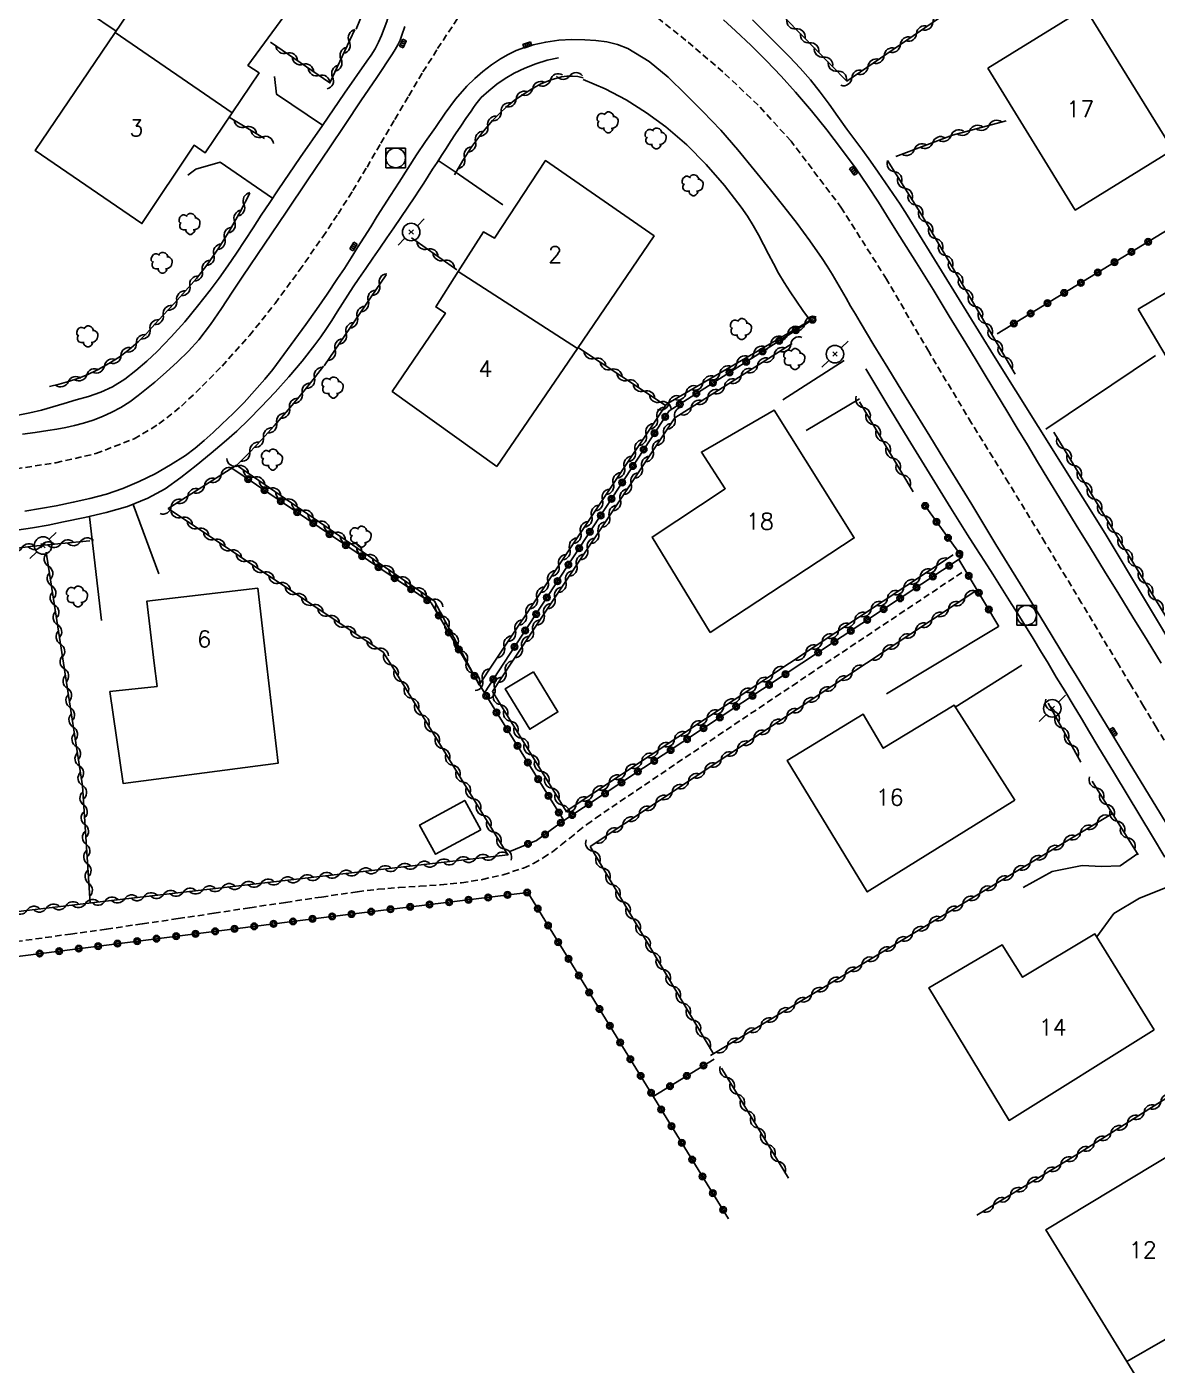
# Model space of a CAD drawing. Header units: millimetres. Extents: x 157000 to 158000, y 155000 to 156000.
# Drawn here: x 157179.1 to 157265.4, y 155117.4 to 155219.6 of the extents above; entities that cross this region are included whole.
import ezdxf
from ezdxf.enums import TextEntityAlignment as Align

# ---------------------------------------------------------------- set-up
doc = ezdxf.new("R2010")
doc.units = ezdxf.units.MM
doc.linetypes.add('DASHED', pattern=[0.75, 0.5, -0.25])
doc.layers.get('0').update_dxf_attribs({"linetype": 'CONTINUOUS'})
for name, color, linetype in [('W0001', 6, 'DASHED'), ('W0014', 7, 'CONTINUOUS'), ('W0017', 7, 'CONTINUOUS'), ('W0070', 7, 'DASHED'), ('W0101', 7, 'CONTINUOUS'), ('W0104', 1, 'CONTINUOUS'), ('W0300', 7, 'CONTINUOUS'), ('W0310', 3, 'CONTINUOUS'), ('W0323', 7, 'CONTINUOUS'), ('W0401', 7, 'CONTINUOUS'), ('W0420', 7, 'CONTINUOUS'), ('W0473', 7, 'CONTINUOUS'), ('W0991', 7, 'CONTINUOUS'), ('W1102', 7, 'CONTINUOUS')]:
    doc.layers.add(name, color=color, linetype=linetype)
doc.styles.get("Standard").update_dxf_attribs({"font": 'romans.shx', "width": 0.85})

# ---------------------------------------------------------------- blocks, each defined once
blk = doc.blocks.new('T473')
for p, q in [((-0.166667, 0.166667), (0.166667, -0.166667)), ((-0.166667, -0.166667), (0.166667, 0.166667)), ((0.500001, 0.500001), (1.000002, 1.000002)), ((-1.000002, -1.000002), (-0.500001, -0.500001))]:
    blk.add_line(p, q)
blk.add_ellipse((0, 0), major_axis=(0.471405, 0.471405), ratio=1, start_param=5.4977871438, end_param=11.780972451)
blk = doc.blocks.new('T401')
for p, q in [((-0.3, 0.3), (0, 0.3)), ((-0.3, -0.25), (-0.3, 0.3)), ((-0.3, 0.15), (0, 0.15)), ((-0.3, 0), (0, 0)), ((0, 0.3), (0, -0.25)), ((-0.3, -0.15), (0, -0.15)), ((-0.3, -0.25), (-0.3, -0.3)), ((-0.3, -0.3), (0, -0.3)), ((0, -0.3), (0, -0.25))]:
    blk.add_line(p, q)
blk = doc.blocks.new('T300')
for p, q in [((-0.8, 0.51), (-0.86, 0.34)), ((-0.86, 0.34), (-0.86, 0.17)), ((-0.86, 0.17), (-0.74, 0.06)), ((-0.69, 0.63), (-0.8, 0.51)), ((-0.8, -0.06), (-0.74, 0.06)), ((-0.74, 0.06), (-0.69, 0.11)), ((-0.57, 0.69), (-0.69, 0.63)), ((-0.46, 0.69), (-0.57, 0.69)), ((-0.29, 0.63), (-0.46, 0.69)), ((-0.29, 0.63), (-0.17, 0.74)), ((-0.23, 0.57), (-0.29, 0.63)), ((-0.17, 0.74), (-0.06, 0.8)), ((-0.06, 0.8), (0.06, 0.8)), ((0.06, 0.8), (0.23, 0.74)), ((0.23, 0.74), (0.34, 0.63)), ((0.34, 0.63), (0.4, 0.51)), ((0.46, 0.46), (0.34, 0.46)), ((0.4, 0.51), (0.4, 0.46)), ((0.57, 0.4), (0.46, 0.46)), ((0.57, 0.4), (0.69, 0.29)), ((0.69, 0.29), (0.74, 0.17)), ((0.74, 0.06), (0.69, -0.17)), ((0.74, 0.17), (0.74, 0.06)), ((-0.8, -0.17), (-0.8, -0.06)), ((-0.8, -0.23), (-0.8, -0.17)), ((-0.74, -0.34), (-0.8, -0.23)), ((-0.69, -0.4), (-0.74, -0.34)), ((-0.51, -0.46), (-0.69, -0.4)), ((-0.4, -0.46), (-0.51, -0.46)), ((-0.4, -0.46), (-0.34, -0.46)), ((-0.34, -0.46), (-0.34, -0.4)), ((-0.34, -0.51), (-0.34, -0.46)), ((-0.29, -0.63), (-0.34, -0.51)), ((-0.17, -0.74), (-0.29, -0.63)), ((-0.06, -0.8), (-0.17, -0.74)), ((0.06, -0.8), (-0.06, -0.8)), ((0.17, -0.74), (0.06, -0.8)), ((0.23, -0.69), (0.17, -0.74)), ((0.29, -0.46), (0.23, -0.46)), ((0.29, -0.63), (0.23, -0.69)), ((0.46, -0.4), (0.29, -0.46)), ((0.34, -0.51), (0.29, -0.63)), ((0.34, -0.51), (0.34, -0.46)), ((0.57, -0.34), (0.46, -0.4)), ((0.63, -0.29), (0.57, -0.34)), ((0.69, -0.17), (0.63, -0.29))]:
    blk.add_line(p, q)
blk = doc.blocks.new('T420')
for p, q in [((0.75, 0.75), (-0.75, 0.75)), ((-0.75, 0.75), (-0.75, -0.75)), ((0.75, 0.75), (0.75, -0.75)), ((0.75, -0.75), (-0.75, -0.75))]:
    blk.add_line(p, q)
blk.add_ellipse((0, 0), major_axis=(-0.53, 0.53), ratio=1, start_param=3.926991, end_param=10.210176)
blk = doc.blocks.new('t310o')
at = {"color": 0, "linetype": 'Continuous'}
for centre, start, end in [((-0.5, 0.38), 216.8699, 323.1304), ((0.5, -0.37), 36.8699, 143.1303)]:
    blk.add_arc(centre, 0.625, start, end, dxfattribs=at)
blk = doc.blocks.new('t323o')
at = {"color": 0, "linetype": 'Continuous'}
for radius in [0.25, 0.15]:
    blk.add_circle((0, 0), radius, dxfattribs=at)

msp = doc.modelspace()

# ---------------------------------------------------------------- linework, layer by layer
at = {"layer": 'W0001'}
for points in [[(157262.34, 155171), (157259.58, 155175.6), (157256.8, 155180.19), (157254.01, 155184.77), (157251.18, 155189.33), (157247.91, 155194.79), (157244.69, 155200.32), (157241.26, 155205.75), (157237.4, 155210.86), (157234.89, 155213.6), (157232.2, 155216.15), (157229.38, 155218.55), (157226.49, 155220.85), (157224.13, 155222.56), (157221.68, 155224.14), (157219.2, 155225.65), (157216.73, 155227.18)], [(157178.21, 155185.84), (157181.28, 155186.31), (157184.34, 155187.01), (157187.26, 155188.14), (157189.15, 155189.27), (157190.87, 155190.64), (157192.45, 155192.15), (157193.96, 155193.69), (157196.06, 155196.02), (157198.01, 155198.47), (157199.86, 155200.99), (157201.65, 155203.55), (157202.82, 155205.3), (157203.94, 155207.08), (157205.03, 155208.88), (157206.09, 155210.7), (157207.15, 155212.52), (157208.21, 155214.33), (157209.3, 155216.14), (157210.42, 155217.92), (157211.95, 155220.25)], [(157295.81, 155115.98), (157294.27, 155118.33), (157292.74, 155120.68), (157291.21, 155123.03), (157289.7, 155125.4), (157288.21, 155127.77), (157287.48, 155128.96), (157286.76, 155130.15), (157286.05, 155131.34), (157285.34, 155132.54), (157284.63, 155133.73), (157283.92, 155134.93), (157283.22, 155136.13), (157282.5, 155137.32), (157278.45, 155144.12), (157274.39, 155150.91), (157270.33, 155157.71), (157266.26, 155164.49), (157265.28, 155166.12), (157264.3, 155167.74), (157263.32, 155169.37), (157262.34, 155171)]]:
    msp.add_lwpolyline(points, dxfattribs=at)
at = {"layer": 'W0014'}
for points in [[(157205.93, 155227.42), (157206.26, 155226.44), (157206.54, 155225.43), (157206.74, 155224.41), (157206.88, 155223.38), (157206.92, 155222.82), (157206.92, 155222.25), (157206.88, 155221.68), (157206.8, 155221.12), (157206.69, 155220.55), (157206.54, 155220), (157206.35, 155219.45), (157206.14, 155218.92), (157205.9, 155218.41), (157205.64, 155217.91), (157205.34, 155217.43), (157205.02, 155216.97)], [(157265.66, 155171), (157264.58, 155172.76), (157263.5, 155174.52), (157262.42, 155176.28), (157261.33, 155178.03), (157260.25, 155179.79), (157259.17, 155181.55), (157258.09, 155183.31), (157257.01, 155185.07), (157256.22, 155186.37), (157255.44, 155187.67), (157254.65, 155188.96), (157253.87, 155190.26), (157253.09, 155191.56), (157252.3, 155192.86), (157251.52, 155194.15), (157250.73, 155195.45), (157249.48, 155197.49), (157248.24, 155199.53), (157246.98, 155201.57), (157245.71, 155203.59), (157244.89, 155204.89), (157244.07, 155206.19), (157243.23, 155207.48), (157242.36, 155208.75), (157241.26, 155210.25), (157240.12, 155211.72), (157238.95, 155213.17), (157237.74, 155214.59), (157236.65, 155215.81), (157235.52, 155216.99), (157234.36, 155218.15), (157233.17, 155219.27), (157232.24, 155220.11)], [(157234.45, 155220.12), (157235.6, 155218.98), (157236.44, 155218.14), (157237.28, 155217.29), (157238.09, 155216.42), (157238.88, 155215.53), (157239.61, 155214.61), (157240.3, 155213.68), (157240.98, 155212.73), (157241.67, 155211.78), (157242.27, 155210.96), (157242.87, 155210.15), (157243.47, 155209.32), (157244.06, 155208.49), (157244.62, 155207.68), (157245.18, 155206.86), (157245.72, 155206.04), (157246.26, 155205.2)], [(157207.91, 155219.62), (157207.7, 155218.95), (157207.56, 155218.57), (157207.39, 155218.21), (157207.19, 155217.86), (157206.97, 155217.52)], [(157178.92, 155182.61), (157181.31, 155183.03), (157182.6, 155183.29), (157183.87, 155183.58), (157185.14, 155183.92), (157186.38, 155184.34), (157187.63, 155184.87), (157188.85, 155185.47), (157190.03, 155186.14), (157191.17, 155186.87), (157191.91, 155187.41), (157192.61, 155188), (157193.28, 155188.62), (157193.95, 155189.25), (157194.8, 155190.08), (157195.64, 155190.92), (157196.45, 155191.79), (157197.24, 155192.69), (157197.84, 155193.42), (157198.41, 155194.18), (157198.96, 155194.95), (157199.52, 155195.71), (157200.35, 155196.86), (157201.17, 155198.02), (157201.98, 155199.19), (157202.78, 155200.37), (157203.3, 155201.15), (157203.81, 155201.94), (157204.31, 155202.73), (157204.81, 155203.53), (157205.31, 155204.32), (157205.81, 155205.12), (157206.31, 155205.91), (157206.82, 155206.7), (157207.48, 155207.74), (157208.14, 155208.78), (157208.81, 155209.81), (157209.5, 155210.82), (157210.25, 155211.91), (157211, 155213), (157211.79, 155214.06), (157212.66, 155215.05), (157213.25, 155215.64), (157213.87, 155216.18), (157214.52, 155216.69), (157215.21, 155217.15), (157215.8, 155217.48), (157216.42, 155217.77), (157217.06, 155218.02), (157217.71, 155218.21), (157218.68, 155218.42), (157219.67, 155218.56), (157220.66, 155218.62), (157221.66, 155218.6), (157222.5, 155218.54), (157223.33, 155218.43), (157224.16, 155218.23), (157224.95, 155217.92), (157226.58, 155216.95), (157228.03, 155215.74), (157229.37, 155214.43), (157230.67, 155213.11), (157232.04, 155211.69), (157233.34, 155210.2), (157234.59, 155208.68), (157235.83, 155207.14), (157236.85, 155205.86), (157237.86, 155204.57), (157238.84, 155203.25), (157239.77, 155201.91), (157240.16, 155201.31), (157240.53, 155200.71), (157240.9, 155200.1), (157241.25, 155199.49), (157241.6, 155198.87), (157241.95, 155198.26), (157242.31, 155197.64), (157242.67, 155197.04), (157243.72, 155195.29), (157244.79, 155193.55), (157245.85, 155191.81), (157246.92, 155190.07), (157247.99, 155188.33), (157249.06, 155186.59), (157250.12, 155184.85), (157251.19, 155183.11), (157253.04, 155180.08), (157254.89, 155177.06), (157256.74, 155174.03), (157258.59, 155171)], [(157219.65, 155217.23), (157218.77, 155217.03), (157217.91, 155216.77), (157217.07, 155216.44), (157216.26, 155216.05), (157215.58, 155215.65), (157214.94, 155215.21), (157214.33, 155214.71), (157213.75, 155214.18), (157213.53, 155213.94), (157213.34, 155213.68), (157213.16, 155213.42), (157212.97, 155213.16), (157212.57, 155212.58), (157212.18, 155211.99), (157211.79, 155211.41), (157211.4, 155210.82), (157211.06, 155210.29), (157210.72, 155209.76), (157210.38, 155209.23), (157210.04, 155208.71), (157209.7, 155208.18), (157209.36, 155207.65), (157209.02, 155207.12), (157208.67, 155206.6), (157208.15, 155205.81), (157207.62, 155205.03), (157207.08, 155204.25), (157206.54, 155203.48), (157206.01, 155202.7), (157205.47, 155201.93), (157204.93, 155201.15), (157204.4, 155200.37), (157203.98, 155199.73), (157203.57, 155199.1), (157203.17, 155198.46), (157202.76, 155197.82), (157202.35, 155197.18), (157201.93, 155196.55), (157201.5, 155195.92), (157201.05, 155195.31), (157200.07, 155194.07), (157199.06, 155192.86), (157198.01, 155191.69), (157196.93, 155190.54), (157196.02, 155189.62), (157195.09, 155188.73), (157194.13, 155187.87), (157193.14, 155187.04), (157191.99, 155186.11), (157190.83, 155185.18), (157189.61, 155184.33), (157188.3, 155183.6), (157186.74, 155182.97), (157185.12, 155182.51), (157183.49, 155182.14), (157181.86, 155181.79), (157180.68, 155181.55), (157179.5, 155181.35), (157178.3, 155181.17)], [(157206.97, 155217.52), (157205.77, 155215.73), (157204.57, 155213.93), (157203.37, 155212.14), (157202.17, 155210.35), (157200.52, 155207.9), (157198.86, 155205.45), (157197.21, 155203), (157195.54, 155200.56), (157194.73, 155199.32), (157193.93, 155198.08), (157193.09, 155196.85), (157192.18, 155195.68), (157191.39, 155194.82), (157190.56, 155194), (157189.7, 155193.22), (157188.82, 155192.46), (157188.2, 155191.94), (157187.57, 155191.43), (157186.92, 155190.95), (157186.23, 155190.52), (157185.55, 155190.16), (157184.84, 155189.84), (157184.12, 155189.57), (157183.39, 155189.32), (157182.71, 155189.14), (157182.03, 155189), (157181.34, 155188.88), (157180.66, 155188.77), (157179.69, 155188.62), (157178.72, 155188.49)], [(157205.02, 155216.97), (157203.32, 155214.51), (157201.62, 155212.06), (157199.93, 155209.6), (157198.25, 155207.13), (157197.6, 155206.18), (157196.96, 155205.21), (157196.33, 155204.24), (157195.7, 155203.27), (157195.06, 155202.31), (157194.41, 155201.35), (157193.74, 155200.41), (157193.05, 155199.48), (157192.1, 155198.26), (157191.12, 155197.07), (157190.09, 155195.91), (157189.01, 155194.81), (157188.21, 155194.07), (157187.39, 155193.35), (157186.53, 155192.69), (157185.6, 155192.11), (157184.71, 155191.69), (157183.78, 155191.37), (157182.84, 155191.1), (157181.91, 155190.83), (157181.05, 155190.57), (157180.18, 155190.33), (157179.3, 155190.12), (157178.41, 155189.95)], [(157246.26, 155205.2), (157252.86, 155194.53), (157261.37, 155180.9), (157267.3, 155171)], [(157257.02, 155171), (157256.44, 155171.94), (157255.87, 155172.89), (157255.29, 155173.83), (157254.7, 155174.77), (157254.07, 155175.78), (157253.44, 155176.79), (157252.8, 155177.8), (157252.16, 155178.8), (157251.51, 155179.81), (157250.87, 155180.81), (157250.24, 155181.82), (157249.6, 155182.83), (157247.96, 155185.48), (157246.33, 155188.14), (157244.71, 155190.8), (157243.1, 155193.47)], [(157265.94, 155156.19), (157264.98, 155157.79), (157264.02, 155159.39), (157263.06, 155160.98), (157262.1, 155162.58), (157261.46, 155163.63), (157260.83, 155164.68), (157260.19, 155165.74), (157259.56, 155166.79), (157258.93, 155167.84), (157258.29, 155168.9), (157257.65, 155169.95), (157257.02, 155171)], [(157258.59, 155171), (157259.16, 155170.08), (157259.72, 155169.16), (157260.28, 155168.24), (157260.84, 155167.32), (157262.03, 155165.37), (157263.22, 155163.42), (157264.4, 155161.47), (157265.59, 155159.52), (157266.78, 155157.57), (157267.96, 155155.62), (157269.15, 155153.67), (157270.35, 155151.72), (157271.85, 155149.27), (157273.36, 155146.83), (157274.88, 155144.39), (157276.39, 155141.94), (157277.9, 155139.5), (157279.42, 155137.06), (157280.93, 155134.61), (157282.43, 155132.16), (157285.48, 155127.17), (157288.51, 155122.18), (157291.54, 155117.18)]]:
    msp.add_lwpolyline(points, dxfattribs=at)
at = {"layer": 'W0017'}
for points in [[(157201.64, 155212.07), (157198.13, 155214.44), (157197.96, 155215.79)], [(157197.81, 155206.5), (157193.81, 155209.25), (157191.96, 155208.73), (157191.34, 155208.27)], [(157215.39, 155206), (157211.76, 155208.52), (157210.47, 155209.37)], [(157241.45, 155194.12), (157236.76, 155191.11)], [(157256.85, 155188.86), (157265.21, 155194.5)], [(157238.55, 155188.76), (157242.62, 155191.2)], [(157189.14, 155177.83), (157187.17, 155183.13)], [(157183.85, 155182.18), (157184.76, 155174.27)], [(157253.23, 155173.8), (157248.57, 155171)], [(157248.57, 155171), (157244.68, 155168.67)], [(157249.94, 155167.66), (157255.02, 155170.86)], [(157263.86, 155156.47), (157262.53, 155155.54), (157261.12, 155155.5), (157259.63, 155155.56), (157257.32, 155155.1), (157255.12, 155153.88)], [(157260.74, 155150.11), (157262.04, 155151.89), (157264, 155153.08), (157266.11, 155153.91)]]:
    msp.add_lwpolyline(points, dxfattribs=at)
at = {"layer": 'W0070'}
for points in [[(157240.05, 155171), (157250.45, 155177.94)], [(157175.27, 155149.34), (157182.4, 155150.33), (157185.14, 155150.71), (157187.88, 155151.11), (157190.62, 155151.51), (157193.35, 155151.92), (157196.09, 155152.34), (157198.83, 155152.75), (157201.56, 155153.16), (157204.3, 155153.56), (157205.88, 155153.75), (157207.47, 155153.88), (157209.06, 155153.98), (157210.64, 155154.09), (157212.25, 155154.25), (157213.85, 155154.5), (157215.43, 155154.86), (157216.97, 155155.37), (157217.74, 155155.72), (157218.48, 155156.15), (157219.18, 155156.62), (157219.85, 155157.13), (157220.5, 155157.65), (157221.14, 155158.18), (157221.8, 155158.69), (157222.48, 155159.18), (157225.59, 155161.29), (157228.7, 155163.39), (157231.82, 155165.49), (157234.95, 155167.58), (157236.22, 155168.44), (157237.5, 155169.29), (157238.77, 155170.15), (157240.05, 155171)]]:
    msp.add_lwpolyline(points, dxfattribs=at)
at = {"layer": 'W0101'}
for points in [[(157185.81, 155219.15), (157191.56, 155227.66), (157199.94, 155222.14)], [(157199.94, 155222.14), (157195.94, 155216.64), (157196.79, 155216.07), (157194.73, 155213.02)], [(157194.73, 155213.02), (157192.68, 155209.97), (157191.83, 155210.54), (157187.85, 155204.57), (157179.71, 155210.14), (157185.81, 155219.15)], [(157221.09, 155195.03), (157226.94, 155203.62), (157218.65, 155209.37), (157214.76, 155203.45), (157213.91, 155203.93), (157212, 155200.92)], [(157212, 155200.92), (157210.28, 155198.21), (157211.02, 155197.73), (157206.95, 155191.76), (157214.95, 155186.03)], [(157214.95, 155186.03), (157221.09, 155195.03)], [(157188.79, 155171), (157188.22, 155175.74), (157196.69, 155176.74)], [(157196.69, 155176.74), (157197.36, 155171)], [(157197.36, 155171), (157198.25, 155163.38), (157186.41, 155161.83), (157185.41, 155168.84), (157189.01, 155169.23), (157188.79, 155171)], [(157268.45, 155134.75), (157256.84, 155127.75), (157263.04, 155117.7)], [(157263.04, 155117.7), (157269.5, 155107.21), (157281.14, 155114.12), (157276.44, 155121.41), (157270.71, 155117.86), (157268.88, 155121.07)]]:
    msp.add_lwpolyline(points, dxfattribs=at)
for points in [[(157252.41, 155216.43), (157259.1, 155205.6), (157266.54, 155210.19), (157259.85, 155221.02)], [(157263.89, 155198.04), (157271.13, 155185.83), (157280.62, 155191.45), (157273.38, 155203.67)], [(157231.23, 155173.35), (157242.23, 155180.57), (157236.12, 155190.32), (157230.56, 155187.12), (157232.38, 155184.32), (157226.79, 155180.64)], [(157254.48, 155160.56), (157243.21, 155153.55), (157237.1, 155163.57), (157242.91, 155167.11), (157244.44, 155164.51), (157249.84, 155167.81)], [(157265.11, 155143.03), (157254.04, 155136.11), (157247.93, 155146.23), (157253.51, 155149.51), (157255.07, 155147.03), (157260.6, 155150.34)]]:
    msp.add_lwpolyline(points, close=True, dxfattribs=at)
at = {"layer": 'W0104'}
msp.add_lwpolyline([(157189.29, 155224.31), (157187.2, 155225.72), (157183.78, 155220.68), (157185.88, 155219.26)], dxfattribs=at)
for points in [[(157217.73, 155170.36), (157219.6, 155167.29), (157217.45, 155165.97), (157215.57, 155169.05)], [(157213.71, 155158.3), (157210.26, 155156.42), (157209.04, 155158.65), (157212.49, 155160.53)]]:
    msp.add_lwpolyline(points, close=True, dxfattribs=at)
at = {"layer": 'W0300'}
msp.add_lwpolyline([(157221.52, 155215.57), (157223.2, 155214.84), (157224.82, 155214), (157226.37, 155213.03), (157227.85, 155211.95), (157229.45, 155210.57), (157230.93, 155209.07), (157232.31, 155207.48), (157233.6, 155205.82), (157234.07, 155205.14), (157234.5, 155204.43), (157234.91, 155203.71), (157235.29, 155202.97), (157235.67, 155202.24), (157236.05, 155201.51), (157236.45, 155200.78), (157236.88, 155200.07), (157237.34, 155199.35), (157237.82, 155198.64), (157238.31, 155197.94), (157238.82, 155197.25)], dxfattribs=at)
at = {"layer": 'W0310'}
for points in [[(157204.2, 155219.41), (157204.52, 155220.23), (157204.77, 155221.07), (157204.96, 155221.92), (157205.09, 155222.79), (157205.14, 155223.56), (157205.13, 155224.33), (157205.07, 155225.1), (157204.95, 155225.86), (157204.83, 155226.47), (157204.68, 155227.07), (157204.48, 155227.65), (157204.19, 155228.21), (157203.96, 155228.56), (157203.68, 155228.87), (157203.37, 155229.15), (157203.02, 155229.4)], [(157261.98, 155229.36), (157241.67, 155215.45), (157234.63, 155222.65)], [(157197.66, 155218.41), (157202.2, 155215.3), (157204.11, 155219.38)], [(157211.72, 155208.29), (157212.35, 155209.39), (157213.04, 155210.45), (157213.8, 155211.46), (157214.61, 155212.43), (157215.14, 155212.97), (157215.69, 155213.49), (157216.27, 155213.97), (157216.89, 155214.4), (157217.59, 155214.83), (157218.31, 155215.23), (157219.08, 155215.55), (157219.88, 155215.77), (157220.29, 155215.83), (157220.71, 155215.83), (157221.12, 155215.79), (157221.53, 155215.7)], [(157194.45, 155212.71), (157197.2, 155211.07)], [(157245.41, 155209.68), (157249.72, 155211.32), (157253.81, 155212.4)], [(157254.51, 155193.07), (157247.38, 155205.22), (157244.77, 155209.38)], [(157180.78, 155192.14), (157181.52, 155192.3), (157182.25, 155192.5), (157182.96, 155192.74), (157183.66, 155193.03), (157184.5, 155193.43), (157185.32, 155193.88), (157186.11, 155194.38), (157186.86, 155194.94), (157187.57, 155195.54), (157188.22, 155196.21), (157188.84, 155196.89), (157189.46, 155197.57), (157190.33, 155198.5), (157191.18, 155199.43), (157192.02, 155200.38), (157192.79, 155201.39), (157193.71, 155202.71), (157194.56, 155204.07), (157195.35, 155205.47), (157196.08, 155206.9)], [(157208.43, 155203.48), (157211.89, 155201.03)], [(157201.76, 155193.7), (157206.48, 155200.65)], [(157214.68, 155171), (157227.88, 155190.77), (157238.87, 155197.18)], [(157237.48, 155195.41), (157228.54, 155189.74), (157216.03, 155171)], [(157221.17, 155195.09), (157227.78, 155190.7)], [(157195.04, 155186.07), (157196.03, 155187.07), (157196.99, 155188.08), (157197.94, 155189.12), (157198.87, 155190.16), (157199.6, 155191.03), (157200.32, 155191.9), (157201.02, 155192.79), (157201.71, 155193.69)], [(157242.62, 155190.96), (157246.73, 155184.08)], [(157257.46, 155188.65), (157266.02, 155174.56)], [(157206.79, 155171), (157206.27, 155171.85), (157189.86, 155182.81), (157195.07, 155186.12), (157210.18, 155175.74), (157212.7, 155171)], [(157183.86, 155180.35), (157179.55, 155179.93), (157166.77, 155178.36)], [(157181.86, 155171), (157180.55, 155179.49)], [(157237.27, 155171), (157249.77, 155179.28)], [(157243.16, 155171), (157251.59, 155176.59)], [(157149.28, 155148.63), (157185.29, 155152.87), (157215.79, 155156.38), (157206.79, 155171)], [(157183.89, 155152.7), (157183.3, 155161.65), (157181.86, 155171)], [(157212.7, 155171), (157213.58, 155169.35), (157214.68, 155171)], [(157216.03, 155171), (157214.6, 155168.85), (157220.22, 155159.71), (157237.27, 155171)], [(157222.06, 155157.02), (157243.16, 155171)], [(157257.02, 155167.96), (157259.53, 155163.45)], [(157260.39, 155161.99), (157263.9, 155156.39)], [(157231.25, 155141.05), (157261.93, 155159.54)], [(157231.48, 155141.19), (157222.06, 155157.02)], [(157272.75, 155142.04), (157259.14, 155133.46), (157251.58, 155128.88)], [(157237.2, 155131.69), (157232.08, 155140.1)]]:
    msp.add_lwpolyline(points, dxfattribs=at)
at = {"layer": 'W0323'}
for points in [[(157253.13, 155196.15), (157270.81, 155206.93), (157274.85, 155209.37)], [(157215.47, 155171), (157228.09, 155190.27), (157239.06, 155197.24)], [(157212.66, 155171), (157209.92, 155175.62), (157194.71, 155185.9)], [(157247.56, 155183.11), (157250.45, 155179.09), (157238.22, 155171)], [(157250.21, 155178.93), (157253.27, 155173.82)], [(157213.99, 155168.75), (157212.66, 155171)], [(157238.22, 155171), (157220.05, 155158.99), (157213.99, 155168.75), (157215.47, 155171)], [(157220.05, 155158.99), (157217.98, 155157.48), (157215.93, 155156.64)], [(157232.63, 155128.6), (157225.34, 155140.43), (157217.3, 155153.5), (157201.93, 155151.62), (157177.35, 155148.5), (157154.04, 155145.43), (157138.67, 155143.78), (157105.84, 155139.71), (157097.6, 155139.24), (157089.14, 155139.91)], [(157226.88, 155137.93), (157231.52, 155140.79)]]:
    msp.add_lwpolyline(points, dxfattribs=at)
at = {"layer": 'W1102'}
for points in [[(157194.73, 155213.02), (157185.81, 155219.15)], [(157221.09, 155195.03), (157212, 155200.92)], [(157263.04, 155117.7), (157268.88, 155121.07)]]:
    msp.add_lwpolyline(points, dxfattribs=at)

# ---------------------------------------------------------------- block references
at = {"layer": 'W0300'}
for p in [(157223.45, 155212.29), (157227.12, 155211.06), (157229.95, 155207.49), (157191.54, 155204.54), (157189.42, 155201.57), (157183.73, 155195.95), (157233.63, 155196.51), (157237.7, 155194.22), (157202.46, 155192.05), (157197.84, 155186.55), (157204.6, 155180.66), (157182.96, 155176.1)]:
    msp.add_blockref('T300', p, dxfattribs=at)
at = {"layer": 'W0310'}
for p, rotation in [((157237.78, 155219.43), 134.3481166055269), ((157248.22, 155219.93), 214.4066993115567), ((157203.68, 155218.47), 64.87003352022688), ((157238.83, 155218.36), 134.3481166055269), ((157246.98, 155219.08), 214.4066993115567), ((157198.9, 155217.57), 325.5821127525195), ((157203.05, 155217.11), 64.87003352022688), ((157239.88, 155217.28), 134.3481166055269), ((157244.5, 155217.39), 214.4066993115567), ((157245.74, 155218.23), 214.4066993115567), ((157200.13, 155216.72), 325.5821127525195), ((157240.93, 155216.21), 134.3481166055269), ((157243.27, 155216.54), 214.4066993115567), ((157201.37, 155215.87), 325.5821127525195), ((157202.41, 155215.75), 64.87003352022688), ((157219.03, 155215.53), 23.08922566656446), ((157220.49, 155215.83), 0.861469918811414), ((157242.03, 155215.69), 214.4066993115567), ((157217.68, 155214.88), 28.54547200058668), ((157215.27, 155213.1), 43.03937922140975), ((157216.42, 155214.07), 34.99605599133222), ((157214.25, 155212), 49.72332656755567), ((157195.74, 155211.94), 329.2295918210187), ((157197.03, 155211.18), 329.2295918210187), ((157251.06, 155211.68), 14.86770188851552), ((157252.51, 155212.06), 14.86770188851552), ((157213.32, 155210.82), 53.247668527489), ((157248.22, 155210.75), 20.88488449110796), ((157249.62, 155211.28), 20.88488449110796), ((157212.48, 155209.59), 56.77201027927669), ((157246.81, 155210.21), 20.88488449110796), ((157245.3, 155208.53), 122.1254584479055), ((157246.1, 155207.26), 122.1254584479055), ((157195.64, 155206.04), 63.07525072302812), ((157246.9, 155205.99), 122.1254584479055), ((157194.93, 155204.72), 60.49373272115916), ((157247.68, 155204.71), 120.3907341870791), ((157194.16, 155203.43), 57.91221491454969), ((157248.44, 155203.42), 120.3907341870791), ((157193.34, 155202.18), 55.33069729754591), ((157209.65, 155202.61), 324.6901653431678), ((157249.2, 155202.12), 120.3907341870791), ((157192.46, 155200.96), 52.17586418778889), ((157210.88, 155201.75), 324.6901653431678), ((157249.96, 155200.83), 120.3907341870791), ((157191.51, 155199.81), 49.03269897244241), ((157205.98, 155199.9), 55.7366910948851), ((157250.72, 155199.53), 120.3907341870791), ((157190.51, 155198.69), 47.30209867446366), ((157205.13, 155198.66), 55.7366910948851), ((157251.48, 155198.24), 120.3907341870791), ((157189.48, 155197.59), 46.99020644561773), ((157204.29, 155197.42), 55.7366910948851), ((157238.45, 155196.93), 30.24768347960259), ((157252.24, 155196.95), 120.3907341870791), ((157188.47, 155196.49), 47.67109642301435), ((157203.44, 155196.18), 55.7366910948851), ((157237.15, 155196.17), 30.24768347960259), ((157252.99, 155195.65), 120.3907341870791), ((157187.42, 155195.42), 40.84309577822177), ((157202.6, 155194.94), 55.7366910948851), ((157235.85, 155195.42), 30.24768347960259), ((157237.38, 155195.35), 212.3819045539111), ((157186.25, 155194.49), 36.18822310116603), ((157222.42, 155194.26), 326.3780177383844), ((157233.26, 155193.91), 30.24768347960259), ((157234.56, 155194.66), 30.24768347960259), ((157236.11, 155194.55), 212.3819045539111), ((157253.75, 155194.36), 120.3907341870791), ((157183.64, 155193.02), 22.26448197619653), ((157184.98, 155193.69), 28.93459903964017), ((157201.02, 155192.79), 52.64802187849423), ((157223.67, 155193.43), 326.3780177383844), ((157231.97, 155193.15), 30.24768347960259), ((157233.58, 155192.94), 212.3819045539111), ((157234.84, 155193.74), 212.3819045539111), ((157182.23, 155192.49), 15.43795481562357), ((157200.09, 155191.62), 50.56948822386791), ((157224.92, 155192.6), 326.3780177383844), ((157226.17, 155191.77), 326.3780177383844), ((157230.67, 155192.39), 30.24768347960259), ((157232.31, 155192.14), 212.3819045539111), ((157227.42, 155190.94), 326.3780177383844), ((157228.08, 155190.88), 30.24768347960259), ((157229.38, 155191.64), 30.24768347960259), ((157231.04, 155191.33), 212.3819045539111), ((157242.89, 155190.52), 300.8412198705507), ((157199.12, 155190.47), 49.53022066832895), ((157227.18, 155189.71), 56.2611905989545), ((157228.52, 155189.72), 236.2846296230114), ((157229.78, 155190.53), 212.3819045539111), ((157198.14, 155189.34), 48.49095274619086), ((157226.34, 155188.46), 56.2611905989545), ((157227.69, 155188.47), 236.2846296230114), ((157243.66, 155189.23), 300.8412198705507), ((157197.13, 155188.23), 47.45168445429421), ((157244.43, 155187.94), 300.8412198705507), ((157196.09, 155187.14), 46.41241567672333), ((157225.51, 155187.22), 56.2611905989545), ((157226.86, 155187.22), 236.2846296230114), ((157245.19, 155186.65), 300.8412198705507), ((157258.23, 155187.38), 301.2826160868888), ((157195.15, 155186.06), 325.5201323855204), ((157224.68, 155185.97), 56.2611905989545), ((157226.02, 155185.97), 236.2846296230114), ((157259.01, 155186.1), 301.2826160868888), ((157193.89, 155185.37), 32.35868580928157), ((157196.39, 155185.21), 325.5201323855204), ((157223.84, 155184.72), 56.2611905989545), ((157225.19, 155184.72), 236.2846296230114), ((157245.96, 155185.37), 300.8412198705507), ((157259.79, 155184.81), 301.2826160868888), ((157191.35, 155183.76), 32.35868580928157), ((157192.62, 155184.56), 32.35868580928157), ((157197.62, 155184.36), 325.5201323855204), ((157223.01, 155183.47), 56.2611905989545), ((157224.36, 155183.48), 236.2846296230114), ((157260.56, 155183.53), 301.2826160868888), ((157190.09, 155182.96), 32.35868580928157), ((157198.86, 155183.51), 325.5201323855204), ((157200.1, 155182.66), 325.5201323855204), ((157190.88, 155182.13), 146.2398907370569), ((157201.33, 155181.82), 325.5201323855204), ((157222.18, 155182.23), 56.2611905989545), ((157223.53, 155182.23), 236.2846296230114), ((157261.34, 155182.25), 301.2826160868888), ((157192.13, 155181.3), 146.2398907370569), ((157202.57, 155180.97), 325.5201323855204), ((157221.34, 155180.98), 56.2611905989545), ((157222.69, 155180.98), 236.2846296230114), ((157262.12, 155180.97), 301.2826160868888), ((157180.17, 155179.99), 185.5313673260353), ((157181.66, 155180.13), 185.5313673260353), ((157183.15, 155180.28), 185.5313673260353), ((157193.38, 155180.46), 146.2398907370569), ((157194.62, 155179.63), 146.2398907370569), ((157203.81, 155180.12), 325.5201323855204), ((157220.51, 155179.73), 56.2611905989545), ((157221.86, 155179.73), 236.2846296230114), ((157262.9, 155179.69), 301.2826160868888), ((157178.68, 155179.82), 187.0207791452581), ((157180.72, 155178.41), 98.76160463280937), ((157195.87, 155178.8), 146.2398907370569), ((157205.04, 155179.27), 325.5201323855204), ((157219.68, 155178.48), 56.2611905989545), ((157221.03, 155178.49), 236.2846296230114), ((157248.52, 155178.45), 33.51207520009496), ((157263.68, 155178.4), 301.2826160868888), ((157197.12, 155177.96), 146.2398907370569), ((157206.28, 155178.42), 325.5201323855204), ((157207.52, 155177.57), 325.5201323855204), ((157218.85, 155177.24), 56.2611905989545), ((157220.2, 155177.24), 236.2846296230114), ((157247.27, 155177.63), 33.51207520009496), ((157180.95, 155176.93), 98.76160463280937), ((157198.36, 155177.13), 146.2398907370569), ((157208.75, 155176.72), 325.5201323855204), ((157246.02, 155176.8), 33.51207520009496), ((157264.46, 155177.12), 301.2826160868888), ((157181.18, 155175.45), 98.76160463280937), ((157199.61, 155176.29), 146.2398907370569), ((157200.86, 155175.46), 146.2398907370569), ((157209.99, 155175.87), 325.5201323855204), ((157218.01, 155175.99), 56.2611905989545), ((157219.36, 155175.99), 236.2846296230114), ((157244.77, 155175.97), 33.51207520009496), ((157250.66, 155175.97), 33.52228200296431), ((157265.24, 155175.84), 301.2826160868888), ((157202.1, 155174.63), 146.2398907370569), ((157210.78, 155174.62), 297.995643033302), ((157217.18, 155174.74), 56.2611905989545), ((157218.53, 155174.74), 236.2846296230114), ((157243.52, 155175.14), 33.51207520009496), ((157249.41, 155175.14), 33.52228200296431), ((157181.4, 155173.96), 98.76160463280937), ((157203.35, 155173.79), 146.2398907370569), ((157211.48, 155173.3), 297.995643033302), ((157216.35, 155173.49), 56.2611905989545), ((157217.7, 155173.5), 236.2846296230114), ((157241.02, 155173.48), 33.51207520009496), ((157242.27, 155174.31), 33.51207520009496), ((157246.91, 155173.49), 33.52228200296431), ((157248.16, 155174.31), 33.52228200296431), ((157181.63, 155172.48), 98.76160463280937), ((157204.6, 155172.96), 146.2398907370569), ((157215.51, 155172.25), 56.2611905989545), ((157216.86, 155172.25), 236.2846296230114), ((157239.77, 155172.66), 33.51207520009496), ((157245.66, 155172.66), 33.52228200296431), ((157205.85, 155172.13), 146.2398907370569), ((157212.18, 155171.97), 297.995643033302), ((157238.52, 155171.83), 33.51207520009496), ((157244.41, 155171.83), 33.52228200296431), ((157181.93, 155170.58), 98.76160463283033), ((157206.86, 155170.88), 121.62155363515), ((157213.1, 155170.25), 297.9956430335685), ((157215.61, 155170.36), 236.284629622937), ((157242.07, 155170.28), 33.52228200300718), ((157182.16, 155169.1), 98.76160463283033), ((157207.65, 155169.61), 121.62155363515), ((157213.85, 155169.75), 56.26119059871255), ((157214.77, 155169.12), 236.284629622937), ((157234.77, 155169.34), 33.51207520014507), ((157236.02, 155170.17), 33.51207520014507), ((157240.82, 155169.45), 33.52228200300718), ((157208.43, 155168.33), 121.62155363515), ((157233.52, 155168.52), 33.51207520014507), ((157239.57, 155168.62), 33.52228200300718), ((157182.38, 155167.61), 98.76160463283033), ((157209.22, 155167.05), 121.62155363515), ((157215.21, 155167.84), 301.6012048533948), ((157232.26, 155167.69), 33.51207520014507), ((157238.32, 155167.79), 33.52228200300718), ((157257.34, 155167.38), 299.0589185403454), ((157182.61, 155166.13), 98.76160463283033), ((157216, 155166.57), 301.6012048533948), ((157231.01, 155166.86), 33.51207520014507), ((157237.07, 155166.97), 33.52228200300718), ((157258.07, 155166.07), 299.0589185403454), ((157210.01, 155165.77), 121.62155363515), ((157216.79, 155165.29), 301.6012048533948), ((157228.51, 155165.2), 33.51207520014507), ((157229.76, 155166.03), 33.51207520014507), ((157234.57, 155165.31), 33.52228200300718), ((157235.82, 155166.14), 33.52228200300718), ((157182.84, 155164.65), 98.76160463283033), ((157210.79, 155164.5), 121.62155363515), ((157217.57, 155164.01), 301.6012048533948), ((157227.26, 155164.37), 33.51207520014507), ((157233.32, 155164.48), 33.52228200300718), ((157258.8, 155164.76), 299.0589185403454), ((157183.07, 155163.17), 98.76160463283033), ((157211.58, 155163.22), 121.62155363515), ((157226.01, 155163.55), 33.51207520014507), ((157232.07, 155163.65), 33.52228200300718), ((157212.37, 155161.94), 121.62155363515), ((157218.36, 155162.73), 301.6012048533948), ((157224.76, 155162.72), 33.51207520014507), ((157230.82, 155162.82), 33.52228200300718), ((157183.3, 155161.68), 98.76160463283033), ((157219.14, 155161.46), 301.6012048533948), ((157223.51, 155161.89), 33.51207520014507), ((157228.32, 155161.17), 33.52228200300718), ((157229.57, 155162), 33.52228200300718), ((157260.71, 155161.48), 302.0532155328323), ((157183.4, 155160.19), 93.7214169430889), ((157213.15, 155160.66), 121.62155363515), ((157219.93, 155160.18), 301.6012048533948), ((157221.01, 155160.23), 33.51207520014507), ((157222.26, 155161.06), 33.51207520014507), ((157227.07, 155160.34), 33.52228200300718), ((157261.51, 155160.21), 302.0532155328323), ((157213.94, 155159.39), 121.62155363515), ((157225.81, 155159.51), 33.52228200300718), ((157262.3, 155158.94), 302.0532155328323), ((157183.5, 155158.69), 93.7214169430889), ((157214.72, 155158.11), 121.62155363515), ((157224.56, 155158.68), 33.52228200300718), ((157259.51, 155158.08), 31.08035339902509), ((157260.8, 155158.86), 31.08035339902509), ((157183.59, 155157.19), 93.7214169430889), ((157215.51, 155156.83), 121.62155363515), ((157223.31, 155157.85), 33.52228200300718), ((157258.23, 155157.31), 31.08035339902509), ((157263.1, 155157.67), 302.0532155328323), ((157222.28, 155156.66), 120.7307202469391), ((157256.95, 155156.54), 31.08035339902509), ((157183.69, 155155.7), 93.7214169430889), ((157207.38, 155155.41), 6.565191816421644), ((157208.87, 155155.58), 6.565191816421644), ((157210.36, 155155.75), 6.565191816421644), ((157211.85, 155155.92), 6.565191816421644), ((157213.34, 155156.1), 6.565191816421644), ((157214.83, 155156.27), 6.565191816421644), ((157223.05, 155155.37), 120.7307202469391), ((157254.38, 155154.99), 31.08035339902509), ((157255.66, 155155.76), 31.08035339902509), ((157183.79, 155154.2), 93.7214169430889), ((157198.44, 155154.38), 6.565191816421644), ((157199.93, 155154.55), 6.565191816421644), ((157201.42, 155154.72), 6.565191816421644), ((157202.91, 155154.89), 6.565191816421644), ((157204.4, 155155.07), 6.565191816421644), ((157205.89, 155155.24), 6.565191816421644), ((157223.81, 155154.08), 120.7307202469391), ((157253.09, 155154.21), 31.08035339902509), ((157189.5, 155153.35), 6.565191816421644), ((157190.99, 155153.52), 6.565191816421644), ((157192.48, 155153.69), 6.565191816421644), ((157193.97, 155153.87), 6.565191816421644), ((157195.46, 155154.04), 6.565191816421644), ((157196.95, 155154.21), 6.565191816421644), ((157224.58, 155152.79), 120.7307202469391), ((157251.81, 155153.44), 31.08035339902509), ((157180.56, 155152.31), 6.707898039271354), ((157182.05, 155152.49), 6.707898039271354), ((157183.54, 155152.66), 6.707898039271354), ((157185.03, 155152.84), 6.707898039271354), ((157186.52, 155153.01), 6.565191816421644), ((157188.01, 155153.18), 6.565191816421644), ((157250.52, 155152.66), 31.08035339902509), ((157179.07, 155152.14), 6.707898039271354), ((157225.35, 155151.5), 120.7307202469391), ((157247.95, 155151.12), 31.08035339902509), ((157249.24, 155151.89), 31.08035339902509), ((157226.11, 155150.21), 120.7307202469391), ((157246.67, 155150.34), 31.08035339902509), ((157226.88, 155148.92), 120.7307202469391), ((157245.38, 155149.57), 31.08035339902509), ((157227.65, 155147.63), 120.7307202469391), ((157242.81, 155148.02), 31.08035339902509), ((157244.1, 155148.79), 31.08035339902509), ((157241.53, 155147.24), 31.08035339902509), ((157228.41, 155146.34), 120.7307202469391), ((157240.24, 155146.47), 31.08035339902509), ((157229.18, 155145.05), 120.7307202469391), ((157237.68, 155144.92), 31.08035339902509), ((157238.96, 155145.7), 31.08035339902509), ((157229.95, 155143.76), 120.7307202469391), ((157236.39, 155144.15), 31.08035339902509), ((157230.71, 155142.48), 120.7307202469391), ((157235.11, 155143.37), 31.08035339902509), ((157232.54, 155141.82), 31.08035339902509), ((157233.82, 155142.6), 31.08035339902509), ((157232.52, 155139.38), 121.3090278805871), ((157233.3, 155138.1), 121.3090278805871), ((157234.08, 155136.82), 121.3090278805871), ((157264.35, 155136.74), 212.2118012373371), ((157265.62, 155137.54), 212.2118012373371), ((157234.86, 155135.53), 121.3090278805871), ((157263.08, 155135.94), 212.2118012373371), ((157261.81, 155135.14), 212.2118012373371), ((157235.64, 155134.25), 121.3090278805871), ((157259.27, 155133.54), 212.2118012373371), ((157260.54, 155134.34), 212.2118012373371), ((157236.42, 155132.97), 121.3090278805871), ((157257.99, 155132.77), 211.1891070106759), ((157256.71, 155131.99), 211.1891070106759), ((157255.43, 155131.21), 211.1891070106759), ((157252.86, 155129.66), 211.1891070106759), ((157254.14, 155130.44), 211.1891070106759)]:
    msp.add_blockref('t310o', p, dxfattribs=dict(at, rotation=rotation))
at = {"layer": 'W0323'}
for p, rotation in [((157263.38, 155202.4), 31.37185274808244), ((157264.66, 155203.18), 31.37185274808244), ((157262.09, 155201.62), 31.37185274808244), ((157260.81, 155200.83), 31.37185274808244), ((157259.53, 155200.05), 31.37185274808244), ((157256.97, 155198.49), 31.37185274808244), ((157258.25, 155199.27), 31.37185274808244), ((157255.69, 155197.71), 31.37185274808244), ((157237.77, 155196.42), 32.45293898414661), ((157239.03, 155197.23), 32.45293898414661), ((157254.41, 155196.93), 31.37185274808244), ((157236.5, 155195.62), 32.45293898414661), ((157235.23, 155194.81), 32.45293898414661), ((157232.7, 155193.2), 32.45293898414661), ((157233.97, 155194.01), 32.45293898414661), ((157231.44, 155192.4), 32.45293898414661), ((157230.17, 155191.59), 32.45293898414661), ((157228.91, 155190.79), 32.45293898414661), ((157227.8, 155189.82), 56.77503353402005), ((157226.98, 155188.57), 56.77503353402005), ((157226.15, 155187.31), 56.77503353402005), ((157225.33, 155186.06), 56.77503353402005), ((157195.96, 155185.06), 145.9549016585367), ((157197.2, 155184.22), 145.9549016585367), ((157224.51, 155184.8), 56.77503353402005), ((157198.44, 155183.38), 145.9549016585367), ((157223.69, 155183.55), 56.77503353402005), ((157247.63, 155183.01), 305.712564577643), ((157199.69, 155182.54), 145.9549016585367), ((157222.87, 155182.29), 56.77503353402005), ((157200.93, 155181.7), 145.9549016585367), ((157222.04, 155181.04), 56.77503353402005), ((157248.5, 155181.8), 305.712564577643), ((157202.17, 155180.86), 145.9549016585367), ((157203.42, 155180.02), 145.9549016585367), ((157249.38, 155180.58), 305.712564577643), ((157204.66, 155179.18), 145.9549016585367), ((157221.22, 155179.78), 56.77503353402005), ((157250.25, 155179.36), 305.712564577643), ((157205.9, 155178.34), 145.9549016585367), ((157220.4, 155178.53), 56.77503353402005), ((157249.48, 155178.45), 213.4689807236967), ((157207.14, 155177.5), 145.9549016585367), ((157219.58, 155177.27), 56.77503353402005), ((157248.23, 155177.62), 213.4689807236967), ((157250.96, 155177.67), 300.9604612091501), ((157208.39, 155176.66), 145.9549016585367), ((157209.63, 155175.82), 145.9549016585367), ((157218.76, 155176.02), 56.77503353402005), ((157245.73, 155175.96), 213.4689807236967), ((157246.98, 155176.79), 213.4689807236967), ((157251.73, 155176.39), 300.9604612091501), ((157244.47, 155175.14), 213.4689807236967), ((157252.5, 155175.1), 300.9604612091501), ((157210.51, 155174.64), 120.6367349920429), ((157217.94, 155174.76), 56.77503353402005), ((157243.22, 155174.31), 213.4689807236967), ((157211.27, 155173.35), 120.6367349920429), ((157217.11, 155173.51), 56.77503353402005), ((157241.97, 155173.48), 213.4689807236967), ((157212.04, 155172.05), 120.6367349920429), ((157216.29, 155172.25), 56.77503353402005), ((157239.47, 155171.83), 213.4689807236967), ((157240.72, 155172.65), 213.4689807236967), ((157213.23, 155170.04), 120.6367349919399), ((157214.67, 155169.78), 56.77503353418797), ((157236.97, 155170.17), 213.4689807237179), ((157235.72, 155169.35), 213.4689807237179), ((157214.13, 155168.52), 121.8245232479649), ((157233.21, 155167.69), 213.4689807237179), ((157234.46, 155168.52), 213.4689807237179), ((157214.92, 155167.25), 121.8245232479649), ((157231.96, 155166.86), 213.4689807237179), ((157215.72, 155165.97), 121.8245232479649), ((157230.71, 155166.04), 213.4689807237179), ((157216.51, 155164.7), 121.8245232479649), ((157229.46, 155165.21), 213.4689807237179), ((157226.96, 155163.55), 213.4689807237179), ((157228.21, 155164.38), 213.4689807237179), ((157217.3, 155163.42), 121.8245232479649), ((157225.71, 155162.73), 213.4689807237179), ((157218.09, 155162.15), 121.8245232479649), ((157224.45, 155161.9), 213.4689807237179), ((157218.88, 155160.88), 121.8245232479649), ((157223.2, 155161.07), 213.4689807237179), ((157219.67, 155159.6), 121.8245232479649), ((157221.95, 155160.25), 213.4689807237179), ((157219.83, 155158.83), 216.1373806205802), ((157220.7, 155159.42), 213.4689807237179), ((157218.62, 155157.94), 216.1373806205802), ((157217.32, 155157.21), 202.3646249364805), ((157217.25, 155153.5), 186.9676447895582), ((157208.32, 155152.41), 186.9676447895582), ((157209.81, 155152.59), 186.9676447895582), ((157211.29, 155152.77), 186.9676447895582), ((157212.78, 155152.95), 186.9676447895582), ((157214.27, 155153.13), 186.9676447895582), ((157215.76, 155153.32), 186.9676447895582), ((157200.87, 155151.49), 187.2491912801498), ((157202.36, 155151.68), 186.9676447895582), ((157203.85, 155151.86), 186.9676447895582), ((157205.34, 155152.04), 186.9676447895582), ((157206.83, 155152.22), 186.9676447895582), ((157218.06, 155152.27), 121.5886695132727), ((157191.94, 155150.35), 187.2491912801498), ((157193.43, 155150.54), 187.2491912801498), ((157194.92, 155150.73), 187.2491912801498), ((157196.41, 155150.92), 187.2491912801498), ((157197.9, 155151.11), 187.2491912801498), ((157199.38, 155151.3), 187.2491912801498), ((157218.85, 155150.99), 121.5886695132727), ((157184.5, 155149.41), 187.2491912801498), ((157185.99, 155149.6), 187.2491912801498), ((157187.48, 155149.79), 187.2491912801498), ((157188.97, 155149.98), 187.2491912801498), ((157190.46, 155150.17), 187.2491912801498), ((157219.63, 155149.72), 121.5886695132727), ((157180.04, 155148.84), 187.2491912801498), ((157181.53, 155149.03), 187.2491912801498), ((157183.02, 155149.22), 187.2491912801498), ((157220.42, 155148.44), 121.5886695132727), ((157221.2, 155147.16), 121.5886695132727), ((157221.99, 155145.88), 121.5886695132727), ((157222.78, 155144.61), 121.5886695132727), ((157223.56, 155143.33), 121.5886695132727), ((157224.35, 155142.05), 121.5886695132727), ((157225.13, 155140.77), 121.5886695132727), ((157230.71, 155140.29), 31.63851503051306), ((157225.92, 155139.5), 121.6269906058579), ((157229.44, 155139.5), 31.63851503051306), ((157226.71, 155138.22), 121.6269906058579), ((157228.16, 155138.72), 31.63851503051306), ((157227.49, 155136.94), 121.6269906058579), ((157228.28, 155135.66), 121.6269906058579), ((157229.07, 155134.39), 121.6269906058579), ((157229.85, 155133.11), 121.6269906058579), ((157230.64, 155131.83), 121.6269906058579), ((157231.43, 155130.56), 121.6269906058579), ((157232.21, 155129.28), 121.6269906058579)]:
    msp.add_blockref('t323o', p, dxfattribs=dict(at, rotation=rotation))
at = {"layer": 'W0401'}
for p, rotation in [((157207.63, 155218.38), 155.3519596351103), ((157217.31, 155218.06), 287.1742008050063), ((157242.29, 155208.67), 35.63295027826045), ((157204.12, 155202.74), 327.7202459447638), ((157261.88, 155165.68), 211.3577349800307)]:
    msp.add_blockref('T401', p, dxfattribs=dict(at, rotation=rotation))
at = {"layer": 'W0420'}
for p in [(157207.22, 155209.58), (157255.38, 155174.67)]:
    msp.add_blockref('T420', p, dxfattribs=at)
at = {"layer": 'W0473'}
for p in [(157208.4, 155203.92), (157240.75, 155194.6), (157180.3, 155179.99), (157257.34, 155167.56)]:
    msp.add_blockref('T473', p, dxfattribs=at)

# ---------------------------------------------------------------- texts
at = {"layer": 'W0991'}
for s, p in [('17', (157259.48, 155213.31)), ('3', (157187.42, 155211.86)), ('2', (157219.39, 155202.2)), ('4', (157214.07, 155193.48)), ('18', (157235.02, 155181.84)), ('6', (157192.6, 155172.86)), ('16', (157244.93, 155160.77)), ('14', (157257.37, 155143.22)), ('12', (157264.25, 155126.22))]:
    msp.add_text(s, height=1.25, dxfattribs=at).set_placement(p, align=Align.MIDDLE_CENTER)

doc.saveas('drawing.dxf')
